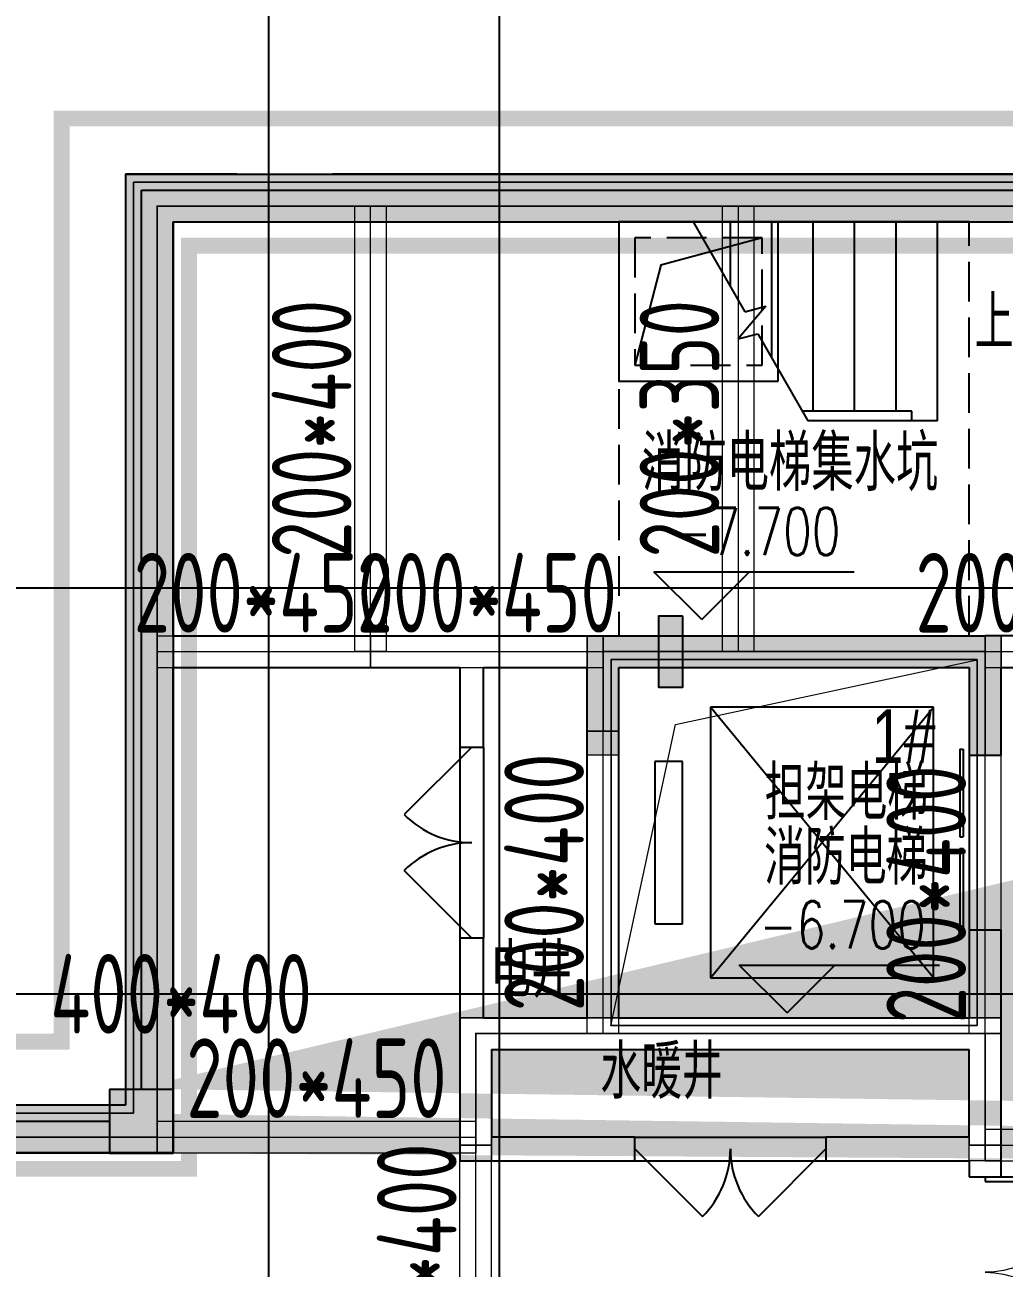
# Model space of a CAD drawing. Extents: x 369444 to 684549, y -549309 to 575337.
# Drawn here: x 404243 to 410394, y 460983 to 468795 of the extents above; entities that cross this region are included whole.
import ezdxf

# ---------------------------------------------------------------- set-up
doc = ezdxf.new("R2010")
doc.units = 0
doc.header["$LTSCALE"] = 1000
doc.header["$MEASUREMENT"] = 0
doc.linetypes.add('DASH', pattern=[0.35, 0.25, -0.1])
for name, color, linetype, lineweight, true_color in [('-1-0-1', 7, 'Continuous', 0, 0xc0c0c0), ('-1-1-2', 7, 'Continuous', 0, 0xc0c0c0), ('-2-0-1', 1, 'Continuous', 0, 0xff0000), ('-2-1-2', 9, 'Continuous', 0, 0x808080), ('1-6-1', 7, 'Continuous', 0, 0x55ff55), ('1-6-2', 7, 'Continuous', 0, 0x55ff55), ('11-6-1', 2, 'Continuous', 0, 0xffff00), ('11-6-2', 2, 'Continuous', 0, 0xffff00), ('11-6-5', 2, 'Continuous', 0, 0xffff00), ('12-6-1', 4, 'Continuous', 0, 0x00ffff), ('12-6-2', 4, 'Continuous', 0, 0x00ffff), ('12-6-5', 4, 'Continuous', 0, 0x00ffff), ('22-0-1', 7, 'Continuous', 0, 0x969696), ('22-0-2', 7, 'Continuous', 0, 0x969696)]:
    doc.layers.add(name, color=color, linetype=linetype, lineweight=lineweight, true_color=true_color)
for name, color, linetype in [('A-WALL-HATCH', 8, 'Continuous'), ('COLUMN', 9, 'Continuous'), ('DIM_ELEV', 3, 'Continuous'), ('DIM_SYMB', 3, 'Continuous'), ('DOTE', 1, 'Continuous'), ('EVTR', 2, 'Continuous'), ('HS-A-轮廓线-地下室', 3, 'DASH'), ('PUB_HATCH', 8, 'Continuous'), ('PUB_TEXT', 7, 'Continuous'), ('STAIR', 2, 'Continuous'), ('WALL', 9, 'Continuous'), ('WINDOW', 4, 'Continuous'), ('二期轮廓线', 8, 'DASH'), ('防火分区线', 7, 'Continuous')]:
    doc.layers.add(name, color=color, linetype=linetype)
doc.styles.add('_TCH_DIM', font='SIMPLEX', dxfattribs={"bigfont": 'GBCBIG'})
doc.styles.add('HNSJY', font='hnsjy-07.shx', dxfattribs={"width": 0.8, "bigfont": 'hnsjy-hz.shx'})
doc.styles.add('yjkcad', font='yjkeng.shx', dxfattribs={"width": 0.7, "height": 250, "bigfont": 'yjkchn.shx'})

# ---------------------------------------------------------------- blocks, each defined once
blk = doc.blocks.new('A$C25417B65')
at = {"layer": 'PUB_HATCH'}
blk.add_hatch(color=256, dxfattribs=at).paths.add_polyline_path([(0, 450), (0, 0), (150, 0), (150, 450)])
blk.add_lwpolyline([(0, 450), (0, 0), (150, 0), (150, 450)], close=True, dxfattribs=at)
blk = doc.blocks.new('$DorLib2D$00000002')
for p, q in [((-0.5, 0), (-0.5, 0.4875)), ((-0.475, 0.4875), (-0.5, 0.4875)), ((-0.475, 0), (-0.475, 0.4875)), ((0.475, 0), (0.475, 0.4875)), ((0.475, 0.4875), (0.5, 0.4875)), ((0.5, 0), (0.5, 0.4875)), ((-0.5, 0), (-0.475, 0)), ((0.5, 0), (0.475, 0))]:
    blk.add_line(p, q)
at = {"lineweight": 13}
for centre, start, end in [((-0.4875, 0), 0, 88.53072), ((0.4875, 0), 91.46928, 180)]:
    blk.add_arc(centre, 0.4875, start, end, dxfattribs=at)
blk = doc.blocks.new('$DORLIB2D$00000127')
at = {"color": 0}
for points in [[(-0.5333, 0.7949), (-0.5333, 0.6904)], [(-0.0333, 0.7949), (-0.5333, 0.7949)], [(-0.0333, 0.7949), (-0.0333, 0.6904)], [(0.5333, 0.7949), (0.0333, 0.7949)], [(0.0333, 0.7949), (0.0333, 0.6904)], [(0.5333, 0.7949), (0.5333, 0.6904)], [(-0.0333, 0.6904), (-0.5333, 0.6904)], [(0.5333, 0.6904), (0.0333, 0.6904)], [(0.5, 0.5), (-0.5, 0.5)]]:
    blk.add_lwpolyline(points, dxfattribs=at)
blk = doc.blocks.new('$DorLib2D$00000116')
at = {"color": 0}
for p, q in [((-0.5, 0), (-0.1464, 0.3536)), ((0.5, 0), (0.1464, 0.3536))]:
    blk.add_line(p, q, dxfattribs=at)
for centre, start, end in [((-0.5, 0), 0, 45), ((0.5, 0), 135, 180)]:
    blk.add_arc(centre, 0.5, start, end, dxfattribs=at)

msp = doc.modelspace()

# ---------------------------------------------------------------- hatches: boundary and pattern name
at = {"layer": 'A-WALL-HATCH'}
msp.add_hatch(color=256, dxfattribs=at).paths.add_polyline_path([(405174.7, 461706.5), (405174.7, 462106.5), (404774.7, 462106.5), (404774.7, 461706.5)])
at = {"layer": 'PUB_HATCH'}
for points in [[(404874.6, 467857), (405174.6, 467557), (413674.6, 467557), (413974.6, 467857)], [(405174.6, 467557), (404874.6, 467857), (404874.6, 462007), (405174.6, 461707)], [(405174.6, 461707), (404874.6, 462007), (402174.6, 462007), (401874.6, 461707)]]:
    msp.add_hatch(color=256, dxfattribs=at).paths.add_polyline_path(points)
h = msp.add_hatch(color=256, dxfattribs=at)
h.dxf.hatch_style = 1
h.paths.add_polyline_path([(433674.5, 461707), (433674.5, 462107), (434074.5, 462107), (434074.5, 461707)], flags=17)
h.paths.add_polyline_path([(405174.5, 461707), (405174.5, 462107), (404774.5, 462107), (404774.5, 461707)], flags=17)
h.paths.add_polyline_path([(419974.5, 457857), (420074.5, 457857), (420074.5, 458357), (419574.5, 458357), (419574.5, 457857), (419724.5, 457857)], flags=17)
h.paths.add_polyline_path([(420174.5, 458357), (419574.5, 458357), (419574.5, 455257), (419974.5, 455257), (419974.5, 455457), (419824.5, 455457), (419824.5, 458107), (420174.5, 458107)])
h.paths.add_polyline_path([(399474.5, 455257), (399474.5, 460257), (400224.5, 460257), (400224.5, 460007), (399724.5, 460007), (399724.5, 455257)])
h.paths.add_polyline_path([(409249.5, 456957), (409249.5, 460257), (409499.5, 460257), (409499.5, 456957)])
h.paths.add_polyline_path([(393024.5, 457657), (393024.5, 452107), (393524.5, 452107), (393524.5, 451857), (392774.5, 451857), (392774.5, 457657)])
h.paths.add_polyline_path([(396324.5, 451857), (395424.5, 451857), (395424.5, 452107), (396324.5, 452107), (396324.5, 454357), (396574.5, 454357), (396574.5, 452107), (397124.5, 452107), (397124.5, 451857)])
h.paths.add_polyline_path([(402924.5, 453557), (402924.5, 451107), (403824.5, 451107), (403824.5, 450857), (402674.5, 450857), (402674.5, 453557)])
h.paths.add_polyline_path([(405624.5, 459557), (405624.5, 460257), (407674.5, 460257), (407674.5, 460007), (405874.5, 460007), (405874.5, 459557)])
h.paths.add_polyline_path([(416074.5, 453557), (416074.5, 450857), (414924.5, 450857), (414924.5, 451107), (415824.5, 451107), (415824.5, 453557)])
h.paths.add_polyline_path([(413574.5, 458107), (413074.5, 458107), (413074.5, 455457), (413274.5, 455457), (413274.5, 455257), (412824.5, 455257), (412824.5, 458357), (413574.5, 458357)])
h.paths.add_polyline_path([(419274.5, 453557), (419274.5, 450857), (418624.5, 450857), (418624.5, 451107), (419024.5, 451107), (419024.5, 453557)])
h.paths.add_polyline_path([(406974.5, 461656.8), (406974.5, 462557), (410374.5, 462557), (410374.5, 461656.8), (410174.5, 461656.8), (410174.5, 462357), (407174.5, 462357), (407174.5, 461656.7)], flags=17)
h.paths.add_polyline_path([(405274.5, 455457), (405674.5, 455457), (405674.5, 458107), (405174.5, 458107), (405174.5, 458357), (405874.5, 458357), (405874.5, 455257), (405274.5, 455257)])
h.paths.add_polyline_path([(399724.5, 451107), (400124.5, 451107), (400124.5, 450857), (399474.5, 450857), (399474.5, 451857), (398924.5, 451857), (398924.5, 452107), (399474.5, 452107), (399474.5, 453757), (399724.5, 453757), (399724.5, 452107)])
h.paths.add_polyline_path([(405924.5, 451107), (406124.5, 451107), (406124.5, 450857), (405924.5, 450857), (405524.5, 450857), (405524.5, 451107), (405674.5, 451107), (405674.5, 453557), (405924.5, 453557)])
h.paths.add_polyline_path([(418674.5, 458357), (419274.5, 458357), (419274.5, 455257), (418874.5, 455257), (418874.5, 455457), (419024.5, 455457), (419024.5, 458107), (418674.5, 458107)])
h.paths.add_polyline_path([(396324.5, 456907), (396324.5, 457407), (394524.5, 457407), (394524.5, 457657), (396574.5, 457657), (396574.5, 456907)])
h.paths.add_polyline_path([(401924.5, 458107), (401374.5, 458107), (401374.5, 456307), (401124.5, 456307), (401124.5, 458357), (401924.5, 458357)])
h.paths.add_polyline_path([(410174.5, 464207), (410174.5, 464757), (407974.5, 464757), (407974.5, 464207), (407774.5, 464207), (407774.5, 464957), (410374.5, 464957), (410374.5, 464207)], flags=17)
h.paths.add_polyline_path([(413074.5, 451107), (413224.5, 451107), (413224.5, 450857), (412824.5, 450857), (412624.5, 450857), (412624.5, 451107), (412824.5, 451107), (412824.5, 453557), (413074.5, 453557)])
h.paths.add_polyline_path([(439124.5, 455257), (439124.5, 460007), (438624.5, 460007), (438624.5, 460257), (439374.5, 460257), (439374.5, 455257)])
h.paths.add_polyline_path([(429349.5, 456957), (429349.5, 460257), (429599.5, 460257), (429599.5, 456957)])
h.paths.add_polyline_path([(446074.5, 457657), (446074.5, 451857), (445324.5, 451857), (445324.5, 452107), (445824.5, 452107), (445824.5, 457657)])
h.paths.add_polyline_path([(441724.5, 451857), (441724.5, 452107), (442274.5, 452107), (442274.5, 454357), (442524.5, 454357), (442524.5, 452107), (443424.5, 452107), (443424.5, 451857), (442524.5, 451857)])
h.paths.add_polyline_path([(432974.5, 459557), (432974.5, 460007), (431174.5, 460007), (431174.5, 460257), (433224.5, 460257), (433224.5, 459557)])
h.paths.add_polyline_path([(423024.5, 453557), (423024.5, 451107), (423924.5, 451107), (423924.5, 450857), (422774.5, 450857), (422774.5, 453557)])
h.paths.add_polyline_path([(425274.5, 458357), (426024.5, 458357), (426024.5, 455257), (425574.5, 455257), (425574.5, 455457), (425774.5, 455457), (425774.5, 458107), (425274.5, 458107)])
h.paths.add_polyline_path([(419824.5, 453557), (419824.5, 451107), (420224.5, 451107), (420224.5, 450857), (419574.5, 450857), (419574.5, 453557)])
h.paths.add_polyline_path([(431674.5, 461656.8), (431674.5, 462357), (428674.5, 462357), (428674.5, 461656.8), (428474.5, 461656.8), (428474.5, 462557), (431874.5, 462557), (431874.5, 461656.8)], flags=17)
h.paths.add_polyline_path([(433574.5, 455257), (432974.5, 455257), (432974.5, 458357), (433674.5, 458357), (433674.5, 458107), (433174.5, 458107), (433174.5, 455457), (433574.5, 455457)])
h.paths.add_polyline_path([(439124.5, 452107), (439124.5, 453757), (439374.5, 453757), (439374.5, 452107), (439924.5, 452107), (439924.5, 451857), (439374.5, 451857), (439374.5, 450857), (438724.5, 450857), (438724.5, 451107), (439124.5, 451107)])
h.paths.add_polyline_path([(444324.5, 457407), (442524.5, 457407), (442524.5, 456907), (442274.5, 456907), (442274.5, 457657), (444324.5, 457657)])
h.paths.add_polyline_path([(432924.5, 453557), (433174.5, 453557), (433174.5, 451107), (433324.5, 451107), (433324.5, 450857), (432924.5, 450857), (432724.5, 450857), (432724.5, 451107), (432924.5, 451107)])
h.paths.add_polyline_path([(436924.5, 458357), (437724.5, 458357), (437724.5, 456307), (437474.5, 456307), (437474.5, 458107), (436924.5, 458107)])
h.paths.add_polyline_path([(436174.5, 453557), (436174.5, 450857), (435024.5, 450857), (435024.5, 451107), (435924.5, 451107), (435924.5, 453557)])
h.paths.add_polyline_path([(428474.5, 464207), (428474.5, 464957), (431074.5, 464957), (431074.5, 464207), (430874.5, 464207), (430874.5, 464757), (428674.5, 464757), (428674.5, 464207)], flags=17)
h.paths.add_polyline_path([(429349.5, 451107), (429349.5, 454357), (429599.5, 454357), (429599.5, 451107), (430324.5, 451107), (430324.5, 450857), (429349.5, 450857), (428624.5, 450857), (428624.5, 451107)])
h.paths.add_polyline_path([(425774.5, 453557), (426024.5, 453557), (426024.5, 451107), (426224.5, 451107), (426224.5, 450857), (426024.5, 450857), (425624.5, 450857), (425624.5, 451107), (425774.5, 451107)])
h.paths.add_polyline_path([(413074.5, 461657.3), (413324.5, 461657.3), (413324.5, 462157.3), (412824.5, 462157.3), (412824.5, 461657.3)], flags=17)
h.paths.add_polyline_path([(425774.5, 461657), (426024.5, 461657), (426024.5, 462157), (425524.5, 462157), (425524.5, 461657)], flags=17)
edge = h.paths.add_edge_path()
edge.add_line((413074.5, 461657), (413074.5, 460057))
edge.add_line((413074.5, 460057), (411074.5, 460057))
edge.add_line((411074.5, 460057), (411074.5, 460257))
edge.add_line((411074.5, 460257), (412824.5, 460257))
edge.add_line((412824.5, 460257), (412824.5, 461657.3))
edge.add_line((404774.5, 461707), (401874.5, 461707))
edge.add_line((401874.5, 461707), (401874.5, 464457))
edge.add_line((401874.5, 464457), (399674.5, 464457))
edge.add_line((399674.5, 464457), (399674.5, 461657))
edge.add_line((399674.5, 461657), (399174.5, 461657))
edge.add_line((399174.5, 461657), (399174.5, 461857))
edge.add_line((399174.5, 461857), (399474.5, 461857))
edge.add_line((399474.5, 461857), (399474.5, 464457))
edge.add_line((399474.5, 464457), (397174.5, 464457))
edge.add_line((397174.5, 464457), (397174.5, 463507))
edge.add_line((397174.5, 463507), (396924.5, 463507))
edge.add_line((396924.5, 463507), (396924.5, 464457))
edge.add_line((396924.5, 464457), (396924.5, 464907))
edge.add_line((396924.5, 464907), (392224.5, 464907))
edge.add_line((392224.5, 464907), (392224.5, 461907))
edge.add_line((392224.5, 461907), (393024.5, 461907))
edge.add_line((393024.5, 461907), (393024.5, 461157))
edge.add_line((393024.5, 461157), (392774.5, 461157))
edge.add_line((392774.5, 461157), (392774.5, 461657))
edge.add_line((392774.5, 461657), (391974.5, 461657))
edge.add_line((391974.5, 461657), (391974.5, 465157))
edge.add_line((391974.5, 465157), (397174.5, 465157))
edge.add_line((397174.5, 465157), (397174.5, 464707))
edge.add_line((397174.5, 464707), (399674.5, 464707))
edge.add_line((399674.5, 464707), (402124.5, 464707))
edge.add_line((402124.5, 464707), (402124.5, 461957))
edge.add_line((402124.5, 461957), (404774.5, 461957))
edge.add_line((426024.5, 461657), (426024.5, 460257))
edge.add_line((426024.5, 460257), (427774.5, 460257))
edge.add_line((427774.5, 460257), (427774.5, 460057))
edge.add_line((427774.5, 460057), (425774.5, 460057))
edge.add_line((425774.5, 460057), (425774.5, 461657))
edge.add_line((434074.5, 461957), (436724.5, 461957))
edge.add_line((436724.5, 461957), (436724.5, 464707))
edge.add_line((436724.5, 464707), (439174.5, 464707))
edge.add_line((439174.5, 464707), (441674.5, 464707))
edge.add_line((441674.5, 464707), (441674.5, 465157))
edge.add_line((441674.5, 465157), (446874.5, 465157))
edge.add_line((446874.5, 465157), (446874.5, 461657))
edge.add_line((446874.5, 461657), (446074.5, 461657))
edge.add_line((446074.5, 461657), (446074.5, 461157))
edge.add_line((446074.5, 461157), (445824.5, 461157))
edge.add_line((445824.5, 461157), (445824.5, 461907))
edge.add_line((445824.5, 461907), (446624.5, 461907))
edge.add_line((446624.5, 461907), (446624.5, 464907))
edge.add_line((446624.5, 464907), (441924.5, 464907))
edge.add_line((441924.5, 464907), (441924.5, 464457))
edge.add_line((441924.5, 464457), (441924.5, 463507))
edge.add_line((441924.5, 463507), (441674.5, 463507))
edge.add_line((441674.5, 463507), (441674.5, 464457))
edge.add_line((441674.5, 464457), (439374.5, 464457))
edge.add_line((439374.5, 464457), (439374.5, 461857))
edge.add_line((439374.5, 461857), (439674.5, 461857))
edge.add_line((439674.5, 461857), (439674.5, 461657))
edge.add_line((439674.5, 461657), (439174.5, 461657))
edge.add_line((439174.5, 461657), (439174.5, 464457))
edge.add_line((439174.5, 464457), (436974.5, 464457))
edge.add_line((436974.5, 464457), (436974.5, 461707))
edge.add_line((436974.5, 461707), (434074.5, 461707))
edge.add_line((405174.5, 462107), (405174.5, 467557))
edge.add_line((405174.5, 467557), (412274.5, 467557))
edge.add_line((412274.5, 467557), (412274.5, 464707))
edge.add_line((412274.5, 464707), (412824.5, 464707))
edge.add_line((412824.5, 464707), (412824.5, 464307))
edge.add_line((412824.5, 464307), (413074.5, 464307))
edge.add_line((413074.5, 464307), (413074.5, 464957))
edge.add_line((413074.5, 464957), (412524.5, 464957))
edge.add_line((412524.5, 464957), (412524.5, 467557))
edge.add_line((412524.5, 467557), (413374.5, 467557))
edge.add_line((413374.5, 467557), (413374.5, 465557))
edge.add_line((413374.5, 465557), (419424.5, 465557))
edge.add_line((404924.5, 462107), (404924.5, 467807))
edge.add_line((404924.5, 467807), (412274.5, 467807))
edge.add_line((412274.5, 467807), (413624.5, 467807))
edge.add_line((413624.5, 467807), (413624.5, 465807))
edge.add_line((413624.5, 465807), (419424.5, 465807))
edge.add_line((419924.5, 465557), (425474.5, 465557))
edge.add_line((425474.5, 465557), (425474.5, 467557))
edge.add_line((425474.5, 467557), (426324.5, 467557))
edge.add_line((426324.5, 467557), (426324.5, 464957))
edge.add_line((426324.5, 464957), (425774.5, 464957))
edge.add_line((425774.5, 464957), (425774.5, 464307))
edge.add_line((425774.5, 464307), (426024.5, 464307))
edge.add_line((426024.5, 464307), (426024.5, 464707))
edge.add_line((426024.5, 464707), (426574.5, 464707))
edge.add_line((426574.5, 464707), (426574.5, 467557))
edge.add_line((426574.5, 467557), (433674.5, 467557))
edge.add_line((433674.5, 467557), (433674.5, 462107))
edge.add_line((419924.5, 465807), (425224.5, 465807))
edge.add_line((425224.5, 465807), (425224.5, 467807))
edge.add_line((425224.5, 467807), (426574.5, 467807))
edge.add_line((426574.5, 467807), (433924.5, 467807))
edge.add_line((433924.5, 467807), (433924.5, 462107))
h.paths.add_polyline_path([(410224.5, 451107), (410224.5, 450857), (408524.5, 450857), (408524.5, 451107), (409249.5, 451107), (409249.5, 454357), (409499.5, 454357), (409499.5, 451107)])
h = msp.add_hatch(color=256, dxfattribs=at)
h.dxf.hatch_style = 1
h.paths.add_polyline_path([(404924.5, 467807), (404924.5, 462107), (405174.5, 462107), (405174.5, 467557), (412274.5, 467557), (412274.5, 464707), (412824.5, 464707), (412824.5, 464307), (413074.5, 464307), (413074.5, 464957), (412524.5, 464957), (412524.5, 467557), (413674.5, 467557), (413674.5, 465557), (419424.5, 465557), (419424.5, 465807), (413924.5, 465807), (413924.5, 467807), (412274.5, 467807)])
h.paths.add_polyline_path([(433674.5, 467557), (433674.5, 462107), (433924.5, 462107), (433924.5, 467807), (426574.5, 467807), (424924.5, 467807), (424924.5, 465807), (419924.5, 465807), (419924.5, 465557), (425174.5, 465557), (425174.5, 467557), (426324.5, 467557), (426324.5, 464957), (425774.5, 464957), (425774.5, 464307), (426024.5, 464307), (426024.5, 464707), (426574.5, 464707), (426574.5, 467557)])
h.paths.add_polyline_path([(396124.5, 465157), (396124.5, 464907), (396924.5, 464907), (396924.5, 463507), (397174.5, 463507), (397174.5, 464457), (399474.5, 464457), (399474.5, 461857), (399174.5, 461857), (399174.5, 461657), (399674.5, 461657), (399674.5, 464457), (401874.5, 464457), (401874.5, 461707), (404774.5, 461707), (404774.5, 461957), (402124.5, 461957), (402124.5, 464707), (397174.5, 464707), (397174.5, 465157)])
h.paths.add_polyline_path([(392824.5, 464907), (392824.5, 465157), (391974.5, 465157), (391974.5, 461657), (392774.5, 461657), (392774.5, 461157), (393024.5, 461157), (393024.5, 461907), (392224.5, 461907), (392224.5, 464907)])

# ---------------------------------------------------------------- linework, layer by layer
at = {"layer": '-1-0-1', "color": 0}
for p in [(405074.4, 467656.9, -3600), (406414.4, 467656.9, -3600), (406914.4, 467656.9, -3600), (408724.4, 467656.9, -3600), (405074.4, 464856.9, -3600), (406414.4, 464856.9, -3600), (407874.4, 464856.9, -3600), (408724.4, 464856.9, -3600), (410274.4, 464856.9, -3600), (407874.4, 464356.9, -3600), (410274.4, 464206.9, -3600), (407074.4, 462456.9, -3600), (407874.4, 462456.9, -3600), (410274.4, 462456.9, -3600), (405074.4, 461806.9, -3600), (407074.4, 461806.7, -3600), (407074.4, 461756.7, -3600), (410274.4, 461756.7, -3600)]:
    msp.add_point(p, dxfattribs=at)
at = {"layer": '-1-1-2', "color": 0}
for p, q in [((405074.4, 467656.9, -3600), (405074.4, 467656.9)), ((406414.4, 467656.9, -3600), (406414.4, 467656.9)), ((406914.4, 467656.9, -3600), (406914.4, 467656.9)), ((408724.4, 467656.9, -3600), (408724.4, 467656.9)), ((405074.4, 464856.9, -3600), (405074.4, 464856.9)), ((406414.4, 464856.9, -3600), (406414.4, 464856.9)), ((407874.4, 464856.9, -3600), (407874.4, 464856.9)), ((408724.4, 464856.9, -3600), (408724.4, 464856.9)), ((410274.4, 464856.9, -3600), (410274.4, 464856.9)), ((407874.4, 464356.9, -3600), (407874.4, 464356.9)), ((410274.4, 464206.9, -3600), (410274.4, 464206.9)), ((407074.4, 462456.9, -3600), (407074.4, 462456.9)), ((407874.4, 462456.9, -3600), (407874.4, 462456.9)), ((410274.4, 462456.9, -3600), (410274.4, 462456.9)), ((405074.4, 461806.9, -3600), (405074.4, 461806.9)), ((407074.4, 461806.7, -3600), (407074.4, 461806.7)), ((407074.4, 461756.7, -3600), (407074.4, 461756.7)), ((410274.4, 461756.7, -3600), (410274.4, 461756.7))]:
    msp.add_line(p, q, dxfattribs=at)
at = {"layer": '-2-0-1', "color": 0}
for p, q in [((405074.4, 464856.9, -3600), (405074.4, 467656.9, -3600)), ((405074.4, 467656.9, -3600), (406414.4, 467656.9, -3600)), ((406414.4, 464856.9, -3600), (406414.4, 467656.9, -3600)), ((406414.4, 467656.9, -3600), (406914.4, 467656.9, -3600)), ((406914.4, 467656.9, -3600), (408724.4, 467656.9, -3600)), ((408724.4, 464856.9, -3600), (408724.4, 467656.9, -3600)), ((408724.4, 467656.9, -3600), (410834.4, 467656.9, -3600)), ((405074.4, 461806.9, -3600), (405074.4, 464856.9, -3600)), ((405074.4, 464856.9, -3600), (406414.4, 464856.9, -3600)), ((406414.4, 464856.9, -3600), (407874.4, 464856.9, -3600)), ((407874.4, 464356.9, -3600), (407874.4, 464856.9, -3600)), ((407874.4, 464856.9, -3600), (408724.4, 464856.9, -3600)), ((408724.4, 464856.9, -3600), (410274.4, 464856.9, -3600)), ((410274.4, 464206.9, -3600), (410274.4, 464856.9, -3600)), ((410274.4, 464856.9, -3600), (411034.4, 464856.9, -3600)), ((407874.4, 462456.9, -3600), (407874.4, 464356.9, -3600)), ((410274.4, 462456.9, -3600), (410274.4, 464206.9, -3600)), ((407074.4, 461806.7, -3600), (407074.4, 462456.9, -3600)), ((407074.4, 462456.9, -3600), (407874.4, 462456.9, -3600)), ((407874.4, 462456.9, -3600), (410274.4, 462456.9, -3600)), ((410274.4, 461756.7, -3600), (410274.4, 462456.9, -3600)), ((401974.4, 461806.9, -3600), (405074.4, 461806.9, -3600)), ((405074.4, 461806.9, -3600), (407074.4, 461806.7, -3600)), ((407074.4, 461756.7, -3600), (407074.4, 461806.7, -3600)), ((407074.4, 460156.9, -3600), (407074.4, 461756.7, -3600)), ((410274.4, 461756.7, -3600), (412974.4, 461756.7, -3600))]:
    msp.add_line(p, q, dxfattribs=at)
at = {"layer": '-2-1-2', "color": 0}
for p, q in [((405074.4, 464856.9), (405074.4, 467656.9)), ((405074.4, 467656.9), (406414.4, 467656.9)), ((406414.4, 464856.9), (406414.4, 467656.9)), ((406414.4, 467656.9), (406914.4, 467656.9)), ((406914.4, 467656.9), (408724.4, 467656.9)), ((408724.4, 464856.9), (408724.4, 467656.9)), ((408724.4, 467656.9), (410834.4, 467656.9)), ((405074.4, 461806.9), (405074.4, 464856.9)), ((405074.4, 464856.9), (406414.4, 464856.9)), ((406414.4, 464856.9), (407874.4, 464856.9)), ((407874.4, 464356.9), (407874.4, 464856.9)), ((407874.4, 464856.9), (408724.4, 464856.9)), ((408724.4, 464856.9), (410274.4, 464856.9)), ((410274.4, 464206.9), (410274.4, 464856.9)), ((410274.4, 464856.9), (411034.4, 464856.9)), ((407874.4, 462456.9), (407874.4, 464356.9)), ((410274.4, 462456.9), (410274.4, 464206.9)), ((407074.4, 461806.7), (407074.4, 462456.9)), ((407074.4, 462456.9), (407874.4, 462456.9)), ((407874.4, 462456.9), (410274.4, 462456.9)), ((410274.4, 461756.7), (410274.4, 462456.9)), ((401974.4, 461806.9), (405074.4, 461806.9)), ((405074.4, 461806.9), (407074.4, 461806.7)), ((407074.4, 461756.7), (407074.4, 461806.7)), ((407074.4, 460156.9), (407074.4, 461756.7)), ((410274.4, 461756.7), (412974.4, 461756.7))]:
    msp.add_line(p, q, dxfattribs=at)
msp.add_lwpolyline([(408974.5, 466557), (408974.5, 467557), (407974.5, 467557), (407974.5, 466557)], close=True)
at = {"layer": '1-6-1', "color": 0}
for p, q in [((404924.4, 467806.9, -3600), (404924.4, 464856.9, -3600)), ((404924.4, 467806.9), (404924.4, 467806.9, -3600)), ((404924.4, 464856.9), (404924.4, 467806.9)), ((404924.4, 467806.9, -3600), (404924.4, 467806.9)), ((406414.4, 467806.9, -3600), (404924.4, 467806.9, -3600)), ((404924.4, 467806.9), (406414.4, 467806.9)), ((406414.4, 467806.9, -3600), (406414.4, 467806.9)), ((406914.4, 467806.9, -3600), (406414.4, 467806.9, -3600)), ((406414.4, 467806.9), (406914.4, 467806.9)), ((406414.4, 467806.9), (406414.4, 467806.9, -3600)), ((406914.4, 467806.9, -3600), (406914.4, 467806.9)), ((408724.4, 467806.9, -3600), (406914.4, 467806.9, -3600)), ((406914.4, 467806.9), (408724.4, 467806.9)), ((406914.4, 467806.9), (406914.4, 467806.9, -3600)), ((408724.4, 467806.9, -3600), (408724.4, 467806.9)), ((410834.4, 467806.9, -3600), (408724.4, 467806.9, -3600)), ((408724.4, 467806.9), (410834.4, 467806.9)), ((408724.4, 467806.9), (408724.4, 467806.9, -3600)), ((405174.4, 467556.9), (405174.4, 464856.9)), ((405174.4, 467556.9, -3600), (405174.4, 467556.9)), ((405174.4, 464856.9, -3600), (405174.4, 467556.9, -3600)), ((405174.4, 467556.9), (405174.4, 467556.9, -3600)), ((406414.4, 467556.9), (405174.4, 467556.9)), ((405174.4, 467556.9, -3600), (406414.4, 467556.9, -3600)), ((406414.4, 467556.9), (406414.4, 467556.9, -3600)), ((406914.4, 467556.9), (406414.4, 467556.9)), ((406414.4, 467556.9, -3600), (406914.4, 467556.9, -3600)), ((406414.4, 467556.9, -3600), (406414.4, 467556.9)), ((406914.4, 467556.9), (406914.4, 467556.9, -3600)), ((408724.4, 467556.9), (406914.4, 467556.9)), ((406914.4, 467556.9, -3600), (408724.4, 467556.9, -3600)), ((406914.4, 467556.9, -3600), (406914.4, 467556.9)), ((408724.4, 467556.9), (408724.4, 467556.9, -3600)), ((410834.4, 467556.9), (408724.4, 467556.9)), ((408724.4, 467556.9, -3600), (410834.4, 467556.9, -3600)), ((408724.4, 467556.9, -3600), (408724.4, 467556.9)), ((407774.4, 464956.9, -3600), (407774.4, 464356.9, -3600)), ((407774.4, 464956.9), (407774.4, 464956.9, -3600)), ((407774.4, 464356.9), (407774.4, 464956.9)), ((407774.4, 464956.9, -3600), (407774.4, 464956.9)), ((408724.4, 464956.9, -3600), (407774.4, 464956.9, -3600)), ((407774.4, 464956.9), (408724.4, 464956.9)), ((408724.4, 464956.9, -3600), (408724.4, 464956.9)), ((410374.4, 464956.9, -3600), (408724.4, 464956.9, -3600)), ((408724.4, 464956.9), (410374.4, 464956.9)), ((408724.4, 464956.9), (408724.4, 464956.9, -3600)), ((410374.4, 464956.9), (410374.4, 464956.9, -3600)), ((410374.4, 464956.9), (410374.4, 464206.9)), ((410374.4, 464956.9, -3600), (410374.4, 464956.9)), ((410374.4, 464206.9, -3600), (410374.4, 464956.9, -3600)), ((404924.4, 464856.9, -3600), (404924.4, 461956.9, -3600)), ((404924.4, 464856.9), (404924.4, 464856.9, -3600)), ((404924.4, 461956.9), (404924.4, 464856.9)), ((404924.4, 464856.9, -3600), (404924.4, 464856.9)), ((405174.4, 464856.9), (405174.4, 461706.9)), ((405174.4, 464856.9, -3600), (405174.4, 464856.9)), ((405174.4, 461706.9, -3600), (405174.4, 464856.9, -3600)), ((405174.4, 464856.9), (405174.4, 464856.9, -3600)), ((407974.4, 464756.9), (407974.4, 464356.9)), ((407974.4, 464756.9, -3600), (407974.4, 464756.9)), ((407974.4, 464356.9, -3600), (407974.4, 464756.9, -3600)), ((407974.4, 464756.9), (407974.4, 464756.9, -3600)), ((408724.4, 464756.9), (407974.4, 464756.9)), ((407974.4, 464756.9, -3600), (408724.4, 464756.9, -3600)), ((408724.4, 464756.9), (408724.4, 464756.9, -3600)), ((410174.4, 464756.9), (408724.4, 464756.9)), ((408724.4, 464756.9, -3600), (410174.4, 464756.9, -3600)), ((408724.4, 464756.9, -3600), (408724.4, 464756.9)), ((410174.4, 464756.9, -3600), (410174.4, 464756.9)), ((410174.4, 464756.9, -3600), (410174.4, 464206.9, -3600)), ((410174.4, 464756.9), (410174.4, 464756.9, -3600)), ((410174.4, 464206.9), (410174.4, 464756.9)), ((407774.4, 464356.9, -3600), (407774.4, 464356.9)), ((407774.4, 464356.9, -3600), (407974.4, 464356.9, -3600)), ((407774.4, 464356.9), (407774.4, 464356.9, -3600)), ((407974.4, 464356.9), (407774.4, 464356.9)), ((407974.4, 464356.9), (407974.4, 464356.9, -3600)), ((407974.4, 464356.9, -3600), (407974.4, 464356.9)), ((410174.4, 464206.9, -3600), (410174.4, 464206.9)), ((410174.4, 464206.9, -3600), (410374.4, 464206.9, -3600)), ((410174.4, 464206.9), (410174.4, 464206.9, -3600)), ((410374.4, 464206.9), (410174.4, 464206.9)), ((410374.4, 464206.9), (410374.4, 464206.9, -3600)), ((410374.4, 464206.9, -3600), (410374.4, 464206.9)), ((406974.4, 462556.9, -3600), (406974.4, 461806.7, -3600)), ((406974.4, 462556.9), (406974.4, 462556.9, -3600)), ((406974.4, 461806.7), (406974.4, 462556.9)), ((406974.4, 462556.9, -3600), (406974.4, 462556.9)), ((407874.4, 462556.9, -3600), (406974.4, 462556.9, -3600)), ((406974.4, 462556.9), (407874.4, 462556.9)), ((407874.4, 462556.9, -3600), (407874.4, 462556.9)), ((410374.4, 462556.9, -3600), (407874.4, 462556.9, -3600)), ((407874.4, 462556.9), (410374.4, 462556.9)), ((407874.4, 462556.9), (407874.4, 462556.9, -3600)), ((410374.4, 462556.9), (410374.4, 461756.7)), ((410374.4, 462556.9, -3600), (410374.4, 462556.9)), ((410374.4, 461756.7, -3600), (410374.4, 462556.9, -3600)), ((410374.4, 462556.9), (410374.4, 462556.9, -3600)), ((407174.4, 462356.9), (407174.4, 461806.7)), ((407174.4, 462356.9, -3600), (407174.4, 462356.9)), ((407174.4, 461806.7, -3600), (407174.4, 462356.9, -3600)), ((407174.4, 462356.9), (407174.4, 462356.9, -3600)), ((407874.4, 462356.9), (407174.4, 462356.9)), ((407174.4, 462356.9, -3600), (407874.4, 462356.9, -3600)), ((407874.4, 462356.9), (407874.4, 462356.9, -3600)), ((410174.4, 462356.9), (407874.4, 462356.9)), ((407874.4, 462356.9, -3600), (410174.4, 462356.9, -3600)), ((407874.4, 462356.9, -3600), (407874.4, 462356.9)), ((410174.4, 462356.9, -3600), (410174.4, 461756.7, -3600)), ((410174.4, 462356.9), (410174.4, 462356.9, -3600)), ((410174.4, 461756.7), (410174.4, 462356.9)), ((410174.4, 462356.9, -3600), (410174.4, 462356.9)), ((404924.4, 461956.9, -3600), (402124.4, 461956.9, -3600)), ((402124.4, 461956.9), (404924.4, 461956.9)), ((404924.4, 461956.9), (404924.4, 461956.9, -3600)), ((404924.4, 461956.9, -3600), (404924.4, 461956.9)), ((406974.4, 461806.7, -3600), (406974.4, 461806.7)), ((406974.4, 461806.7, -3600), (406974.4, 461756.7, -3600)), ((406974.4, 461806.7), (406974.4, 461806.7, -3600)), ((406974.4, 461756.7), (406974.4, 461806.7)), ((407174.4, 461806.7), (407174.4, 461806.7, -3600)), ((407174.4, 461806.7), (407174.4, 461756.7)), ((407174.4, 461806.7, -3600), (407174.4, 461806.7)), ((407174.4, 461756.7, -3600), (407174.4, 461806.7, -3600)), ((405174.4, 461706.9), (401874.4, 461706.9)), ((401874.4, 461706.9, -3600), (405174.4, 461706.9, -3600)), ((405174.4, 461706.9, -3600), (405174.4, 461706.9)), ((405174.4, 461706.9), (405174.4, 461706.9, -3600)), ((406974.4, 461756.7, -3600), (406974.4, 461756.7)), ((406974.4, 461756.7, -3600), (407174.4, 461756.7, -3600)), ((406974.4, 461756.7), (406974.4, 461756.7, -3600)), ((407174.4, 461756.7), (406974.4, 461756.7)), ((407174.4, 461756.7), (407174.4, 461756.7, -3600)), ((407174.4, 461756.7, -3600), (407174.4, 461756.7)), ((410174.4, 461756.7, -3600), (410174.4, 461756.7)), ((410174.4, 461756.7, -3600), (410374.4, 461756.7, -3600)), ((410174.4, 461756.7), (410174.4, 461756.7, -3600)), ((410374.4, 461756.7), (410174.4, 461756.7)), ((410374.4, 461756.7), (410374.4, 461756.7, -3600)), ((410374.4, 461756.7, -3600), (410374.4, 461756.7))]:
    msp.add_line(p, q, dxfattribs=at)
at = {"layer": '1-6-2', "color": 0}
for p, q in [((405074.4, 467656.9), (405074.4, 464856.9)), ((405074.4, 467656.9, -3600), (405074.4, 467656.9)), ((405074.4, 464856.9, -3600), (405074.4, 467656.9, -3600)), ((405074.4, 467656.9), (405074.4, 467656.9, -3600)), ((406414.4, 467656.9), (405074.4, 467656.9)), ((405074.4, 467656.9, -3600), (406414.4, 467656.9, -3600)), ((406414.4, 467656.9), (406414.4, 467656.9, -3600)), ((406914.4, 467656.9), (406414.4, 467656.9)), ((406414.4, 467656.9, -3600), (406914.4, 467656.9, -3600)), ((406414.4, 467656.9, -3600), (406414.4, 467656.9)), ((406914.4, 467656.9), (406914.4, 467656.9, -3600)), ((408724.4, 467656.9), (406914.4, 467656.9)), ((406914.4, 467656.9, -3600), (408724.4, 467656.9, -3600)), ((406914.4, 467656.9, -3600), (406914.4, 467656.9)), ((408724.4, 467656.9), (408724.4, 467656.9, -3600)), ((410834.4, 467656.9), (408724.4, 467656.9)), ((408724.4, 467656.9, -3600), (410834.4, 467656.9, -3600)), ((408724.4, 467656.9, -3600), (408724.4, 467656.9)), ((405074.4, 464856.9), (405074.4, 461806.9)), ((405074.4, 464856.9, -3600), (405074.4, 464856.9)), ((405074.4, 461806.9, -3600), (405074.4, 464856.9, -3600)), ((405074.4, 464856.9), (405074.4, 464856.9, -3600)), ((407874.4, 464856.9), (407874.4, 464356.9)), ((407874.4, 464856.9, -3600), (407874.4, 464856.9)), ((407874.4, 464356.9, -3600), (407874.4, 464856.9, -3600)), ((407874.4, 464856.9), (407874.4, 464856.9, -3600)), ((408724.4, 464856.9), (407874.4, 464856.9)), ((407874.4, 464856.9, -3600), (408724.4, 464856.9, -3600)), ((408724.4, 464856.9), (408724.4, 464856.9, -3600)), ((410274.4, 464856.9), (408724.4, 464856.9)), ((408724.4, 464856.9, -3600), (410274.4, 464856.9, -3600)), ((408724.4, 464856.9, -3600), (408724.4, 464856.9)), ((410274.4, 464856.9, -3600), (410274.4, 464856.9)), ((410274.4, 464856.9), (410274.4, 464206.9)), ((410274.4, 464856.9, -3600), (410274.4, 464856.9)), ((410274.4, 464206.9, -3600), (410274.4, 464856.9, -3600)), ((407874.4, 464356.9), (407874.4, 464356.9, -3600)), ((410274.4, 464206.9), (410274.4, 464206.9, -3600)), ((407074.4, 462456.9), (407074.4, 461806.7)), ((407074.4, 462456.9, -3600), (407074.4, 462456.9)), ((407074.4, 461806.7, -3600), (407074.4, 462456.9, -3600)), ((407074.4, 462456.9), (407074.4, 462456.9, -3600)), ((407874.4, 462456.9), (407074.4, 462456.9)), ((407074.4, 462456.9, -3600), (407874.4, 462456.9, -3600)), ((407874.4, 462456.9), (407874.4, 462456.9, -3600)), ((410274.4, 462456.9), (407874.4, 462456.9)), ((407874.4, 462456.9, -3600), (410274.4, 462456.9, -3600)), ((407874.4, 462456.9, -3600), (407874.4, 462456.9)), ((410274.4, 462456.9), (410274.4, 461756.7)), ((410274.4, 462456.9, -3600), (410274.4, 462456.9)), ((410274.4, 461756.7, -3600), (410274.4, 462456.9, -3600)), ((410274.4, 462456.9, -3600), (410274.4, 462456.9)), ((405074.4, 461806.9), (401974.4, 461806.9)), ((401974.4, 461806.9, -3600), (405074.4, 461806.9, -3600)), ((405074.4, 461806.9, -3600), (405074.4, 461806.9)), ((405074.4, 461806.9), (405074.4, 461806.9, -3600)), ((407074.4, 461806.7), (407074.4, 461806.7, -3600)), ((407074.4, 461806.7), (407074.4, 461756.7)), ((407074.4, 461806.7, -3600), (407074.4, 461806.7)), ((407074.4, 461756.7, -3600), (407074.4, 461806.7, -3600)), ((407074.4, 461756.7), (407074.4, 461756.7, -3600)), ((410274.4, 461756.7), (410274.4, 461756.7, -3600))]:
    msp.add_line(p, q, dxfattribs=at)
at = {"layer": '11-6-1', "color": 0}
for p, q in [((404774.4, 462106.9), (404774.4, 461706.9)), ((405174.4, 462106.9), (404774.4, 462106.9)), ((404774.4, 462106.9, -3600), (404774.4, 461706.9, -3600)), ((405174.4, 462106.9, -3600), (404774.4, 462106.9, -3600)), ((404774.4, 462106.9, -3600), (404774.4, 462106.9)), ((405174.4, 461706.9), (405174.4, 462106.9)), ((405174.4, 461706.9, -3600), (405174.4, 462106.9, -3600)), ((405174.4, 462106.9, -3600), (405174.4, 462106.9)), ((404774.4, 461706.9), (405174.4, 461706.9)), ((404774.4, 461706.9, -3600), (405174.4, 461706.9, -3600)), ((404774.4, 461706.9, -3600), (404774.4, 461706.9)), ((405174.4, 461706.9, -3600), (405174.4, 461706.9))]:
    msp.add_line(p, q, dxfattribs=at)
at = {"layer": '11-6-2', "color": 0}
msp.add_line((405074.4, 461806.9, -3600), (405074.4, 461806.9), dxfattribs=at)
at = {"layer": '12-6-1', "color": 0}
for p, q in [((406314.4, 467656.9), (406514.4, 467656.9)), ((406314.4, 467656.9, -400), (406314.4, 467656.9)), ((406514.4, 467656.9, -400), (406314.4, 467656.9, -400)), ((406314.4, 464856.9), (406314.4, 467656.9)), ((406314.4, 464856.9, -400), (406314.4, 467656.9, -400)), ((406514.4, 467656.9), (406514.4, 467656.9, -400)), ((406514.4, 464856.9), (406514.4, 467656.9)), ((406514.4, 464856.9, -400), (406514.4, 467656.9, -400)), ((408624.4, 467656.9), (408824.4, 467656.9)), ((408624.4, 467656.9, -350), (408624.4, 467656.9)), ((408824.4, 467656.9, -350), (408624.4, 467656.9, -350)), ((408624.4, 464856.9), (408624.4, 467656.9)), ((408624.4, 464856.9, -350), (408624.4, 467656.9, -350)), ((408824.4, 467656.9), (408824.4, 467656.9, -350)), ((408824.4, 464856.9), (408824.4, 467656.9)), ((408824.4, 464856.9, -350), (408824.4, 467656.9, -350)), ((405074.4, 464956.9), (405074.4, 464756.9)), ((405074.4, 464956.9, -450), (405074.4, 464956.9)), ((405074.4, 464756.9, -450), (405074.4, 464956.9, -450)), ((405074.4, 464956.9), (406414.4, 464956.9)), ((405074.4, 464956.9, -450), (406414.4, 464956.9, -450)), ((406414.4, 464956.9), (406414.4, 464756.9)), ((406414.4, 464956.9, -450), (406414.4, 464956.9)), ((406414.4, 464756.9, -450), (406414.4, 464956.9, -450)), ((406414.4, 464956.9), (407874.4, 464956.9)), ((406414.4, 464956.9, -450), (407874.4, 464956.9, -450)), ((406414.4, 464956.9), (406414.4, 464756.9)), ((406414.4, 464956.9, -450), (406414.4, 464956.9)), ((406414.4, 464756.9, -450), (406414.4, 464956.9, -450)), ((407874.4, 464956.9), (407874.4, 464756.9)), ((407874.4, 464956.9, -450), (407874.4, 464956.9)), ((407874.4, 464756.9, -450), (407874.4, 464956.9, -450)), ((410274.4, 464956.9), (410274.4, 464756.9)), ((410274.4, 464956.9, -450), (410274.4, 464956.9)), ((410274.4, 464756.9, -450), (410274.4, 464956.9, -450)), ((410274.4, 464956.9), (411034.4, 464956.9)), ((410274.4, 464956.9, -450), (411034.4, 464956.9, -450)), ((406314.4, 464856.9), (406514.4, 464856.9)), ((406314.4, 464856.9, -400), (406314.4, 464856.9)), ((406514.4, 464856.9, -400), (406314.4, 464856.9, -400)), ((406514.4, 464856.9), (406514.4, 464856.9, -400)), ((408624.4, 464856.9), (408824.4, 464856.9)), ((408624.4, 464856.9, -350), (408624.4, 464856.9)), ((408824.4, 464856.9, -350), (408624.4, 464856.9, -350)), ((408824.4, 464856.9), (408824.4, 464856.9, -350)), ((405074.4, 464756.9), (405074.4, 464756.9, -450)), ((405074.4, 464756.9), (406414.4, 464756.9)), ((405074.4, 464756.9, -450), (406414.4, 464756.9, -450)), ((406414.4, 464756.9), (406414.4, 464756.9, -450)), ((406414.4, 464756.9), (407874.4, 464756.9)), ((406414.4, 464756.9, -450), (407874.4, 464756.9, -450)), ((406414.4, 464756.9), (406414.4, 464756.9, -450)), ((407874.4, 464756.9), (407874.4, 464756.9, -450)), ((410274.4, 464756.9), (410274.4, 464756.9, -450)), ((410274.4, 464756.9), (411034.4, 464756.9)), ((410274.4, 464756.9, -450), (411034.4, 464756.9, -450)), ((407774.4, 464356.9), (407974.4, 464356.9)), ((407774.4, 464356.9, -400), (407774.4, 464356.9)), ((407974.4, 464356.9, -400), (407774.4, 464356.9, -400)), ((407774.4, 462456.9), (407774.4, 464356.9)), ((407774.4, 462456.9, -400), (407774.4, 464356.9, -400)), ((407974.4, 464356.9), (407974.4, 464356.9, -400)), ((407974.4, 462456.9), (407974.4, 464356.9)), ((407974.4, 462456.9, -400), (407974.4, 464356.9, -400)), ((410174.4, 464206.9), (410374.4, 464206.9)), ((410174.4, 464206.9, -400), (410174.4, 464206.9)), ((410374.4, 464206.9, -400), (410174.4, 464206.9, -400)), ((410174.4, 462456.9), (410174.4, 464206.9)), ((410174.4, 462456.9, -400), (410174.4, 464206.9, -400)), ((410374.4, 464206.9), (410374.4, 464206.9, -400)), ((410374.4, 462456.9), (410374.4, 464206.9)), ((410374.4, 462456.9, -400), (410374.4, 464206.9, -400)), ((407774.4, 462456.9), (407974.4, 462456.9)), ((407774.4, 462456.9, -400), (407774.4, 462456.9)), ((407974.4, 462456.9, -400), (407774.4, 462456.9, -400)), ((407974.4, 462456.9), (407974.4, 462456.9, -400)), ((410174.4, 462456.9), (410374.4, 462456.9)), ((410174.4, 462456.9, -400), (410174.4, 462456.9)), ((410374.4, 462456.9, -400), (410174.4, 462456.9, -400)), ((410374.4, 462456.9), (410374.4, 462456.9, -400)), ((405074.4, 461906.9), (405074.4, 461706.9)), ((405074.4, 461906.9, -450), (405074.4, 461906.9)), ((405074.4, 461706.9, -450), (405074.4, 461906.9, -450)), ((405074.4, 461906.9), (407074.4, 461906.7)), ((405074.4, 461906.9, -450), (407074.4, 461906.7, -450)), ((407074.4, 461906.7), (407074.4, 461706.7)), ((407074.4, 461906.7, -450), (407074.4, 461906.7)), ((407074.4, 461706.7, -450), (407074.4, 461906.7, -450)), ((410274.4, 461856.7), (410274.4, 461656.7)), ((410274.4, 461856.7, -300), (410274.4, 461856.7)), ((410274.4, 461656.7, -300), (410274.4, 461856.7, -300)), ((410274.4, 461856.7), (412974.4, 461856.7)), ((410274.4, 461856.7, -300), (412974.4, 461856.7, -300)), ((405074.4, 461706.9), (405074.4, 461706.9, -450)), ((405074.4, 461706.9), (407074.4, 461706.7)), ((405074.4, 461706.9, -450), (407074.4, 461706.7, -450)), ((406974.4, 461756.7), (407174.4, 461756.7)), ((406974.4, 461756.7, -400), (406974.4, 461756.7)), ((407174.4, 461756.7, -400), (406974.4, 461756.7, -400)), ((406974.4, 460156.9), (406974.4, 461756.7)), ((406974.4, 460156.9, -400), (406974.4, 461756.7, -400)), ((407074.4, 461706.7), (407074.4, 461706.7, -450)), ((407174.4, 461756.7), (407174.4, 461756.7, -400)), ((407174.4, 460156.9), (407174.4, 461756.7)), ((407174.4, 460156.9, -400), (407174.4, 461756.7, -400)), ((410274.4, 461656.7), (410274.4, 461656.7, -300)), ((410274.4, 461656.7), (412974.4, 461656.7)), ((410274.4, 461656.7, -300), (412974.4, 461656.7, -300))]:
    msp.add_line(p, q, dxfattribs=at)
at = {"layer": '12-6-2', "color": 0}
for p, q in [((406414.4, 464856.9), (406414.4, 467656.9)), ((408724.4, 464856.9), (408724.4, 467656.9)), ((405074.4, 464856.9), (406414.4, 464856.9)), ((406414.4, 464856.9), (407874.4, 464856.9)), ((410274.4, 464856.9), (411034.4, 464856.9)), ((407874.4, 462456.9), (407874.4, 464356.9)), ((410274.4, 462456.9), (410274.4, 464206.9)), ((405074.4, 461806.9), (407074.4, 461806.7)), ((407074.4, 460156.9), (407074.4, 461756.7)), ((410274.4, 461756.7), (412974.4, 461756.7))]:
    msp.add_line(p, q, dxfattribs=at)
at = {"layer": '22-0-1', "color": 0}
for p, q in [((407924.3, 464806.4, -100), (407924.3, 462506.4, -100)), ((410224.3, 464806.4, -100), (407924.3, 464806.4, -100)), ((407924.4, 464806.9, -100), (410224.4, 464806.9, -100)), ((407924.4, 464806.9), (407924.4, 464806.9, -100)), ((410224.4, 464806.9), (407924.4, 464806.9)), ((407924.4, 464806.9, -100), (407924.4, 464806.9)), ((407924.4, 462506.9, -100), (407924.4, 464806.9, -100)), ((407924.4, 464806.9), (407924.4, 462506.9)), ((410224.4, 464806.9, -100), (407924.4, 464806.9, -100)), ((407924.4, 464806.9, -100), (407924.4, 462506.9, -100)), ((410224.4, 464806.9, -100), (407924.4, 464806.9, -100)), ((407924.4, 464806.9, -100), (407924.4, 462506.9, -100)), ((408330.3, 464399.4, -100), (410224.3, 464806.4, -100)), ((410224.4, 464806.9, -100), (410224.4, 464806.9)), ((410224.4, 464806.9, -100), (410224.4, 462506.9, -100)), ((410224.4, 464806.9), (410224.4, 464806.9, -100)), ((410224.4, 462506.9), (410224.4, 464806.9)), ((410224.4, 462506.9, -100), (410224.4, 464806.9, -100)), ((410224.4, 462506.9, -100), (410224.4, 464806.9, -100)), ((407924.3, 462506.4, -100), (408330.3, 464399.4, -100)), ((407924.4, 462506.9, -100), (407924.4, 462506.9)), ((410224.4, 462506.9, -100), (407924.4, 462506.9, -100)), ((407924.4, 462506.9), (410224.4, 462506.9)), ((407924.4, 462506.9), (407924.4, 462506.9, -100)), ((407924.4, 462506.9, -100), (410224.4, 462506.9, -100)), ((407924.4, 462506.9, -100), (410224.4, 462506.9, -100)), ((410224.4, 462506.9, -100), (410224.4, 462506.9)), ((410224.4, 462506.9), (410224.4, 462506.9, -100))]:
    msp.add_line(p, q, dxfattribs=at)
at = {"layer": '22-0-2', "color": 0}
for p, q in [((410224.4, 464806.9, -100), (407924.4, 464806.9, -100)), ((407924.4, 464806.9, -100), (407924.4, 462506.9, -100)), ((410224.4, 462506.9, -100), (410224.4, 464806.9, -100)), ((407924.4, 462506.9, -100), (410224.4, 462506.9, -100))]:
    msp.add_line(p, q, dxfattribs=at)
at = {"layer": 'COLUMN', "color": 8}
for p, q in [((405174.7, 462106.5), (404774.7, 462106.5)), ((404774.7, 462106.5), (404774.7, 461706.5)), ((405174.7, 461706.5), (405174.7, 462106.5)), ((404774.7, 461706.5), (405174.7, 461706.5))]:
    msp.add_line(p, q, dxfattribs=at)
at = {"layer": 'DIM_ELEV'}
for p, q in [((408494, 465059), (408194, 465359)), ((408194, 465359), (409451, 465359)), ((408494, 465059), (408794, 465359)), ((409030, 462587), (408730, 462887)), ((408730, 462887), (409987, 462887)), ((409030, 462587), (409330, 462887))]:
    msp.add_line(p, q, dxfattribs=at)
at = {"layer": 'DIM_SYMB'}
msp.add_lwpolyline([(410104.5, 466932, 0, 0, 0), (409230.6, 466932, 80, 0, 0), (408930.6, 466932, 0, 0, 0)], format="xyseb", dxfattribs=at)
at = {"layer": 'DOTE', "color": 8}
for p, q in [((405774.5, 59364.2), (405774.5, 476704.8)), ((407224.5, 261807), (407224.5, 476704.8))]:
    msp.add_line(p, q, dxfattribs=at)
at = {"layer": 'DOTE', "color": 8, "lineweight": -2}
for p, q in [((377844.4, 465257), (624570.9, 465257)), ((377844.4, 462707), (624570.9, 462707))]:
    msp.add_line(p, q, dxfattribs=at)
at = {"layer": 'EVTR'}
for p, q in [((409949.5, 464507), (408549.5, 464507)), ((408549.5, 464507), (408549.5, 462807)), ((408549.5, 462807), (409949.5, 464507)), ((409949.5, 462807), (408549.5, 464507)), ((409949.5, 462807), (409949.5, 464507)), ((408374.5, 464167), (408199.5, 464167)), ((408199.5, 464167), (408199.5, 463147)), ((408374.5, 463147), (408374.5, 464167)), ((408199.5, 463147), (408374.5, 463147)), ((408549.5, 462807), (409949.5, 462807))]:
    msp.add_line(p, q, dxfattribs=at)
at = {"layer": 'HS-A-轮廓线-地下室', "lineweight": -2, "ltscale": 8}
msp.add_lwpolyline([(441624.5, 464757), (436674.5, 464757), (436674.5, 462007), (433974.5, 462007), (433974.5, 467857), (433974.5, 467857), (424874.5, 467857), (424874.5, 465807), (413974.5, 465807), (413974.5, 467857), (404874.5, 467857), (404874.5, 462007), (402174.5, 462007), (402174.5, 464757), (397174.5, 464757)], dxfattribs=at)
at = {"layer": 'PUB_HATCH', "lineweight": 0, "ltscale": 1}
for points in [[(404924.5, 462107), (404924.5, 467807), (412274.5, 467807), (413924.5, 467807), (413924.5, 465807), (419424.5, 465807)], [(405174.5, 462107), (405174.5, 467557), (412274.5, 467557), (412274.5, 464707), (412824.5, 464707), (412824.5, 464307), (413074.5, 464307), (413074.5, 464957), (412524.5, 464957), (412524.5, 467557), (413674.5, 467557), (413674.5, 465557), (419424.5, 465557)], [(404774.5, 461707), (401874.5, 461707), (401874.5, 464457), (399674.5, 464457), (399674.5, 461657), (399174.5, 461657), (399174.5, 461857), (399474.5, 461857), (399474.5, 464457), (397174.5, 464457), (397174.5, 463507), (396924.5, 463507), (396924.5, 464457), (396924.5, 464907), (396124.5, 464907), (396124.5, 465157), (397174.5, 465157), (397174.5, 464707), (399674.5, 464707), (402124.5, 464707), (402124.5, 461957), (404774.5, 461957)]]:
    msp.add_lwpolyline(points, dxfattribs=at)
for points in [[(410174.5, 464207), (410174.5, 464757), (407974.5, 464757), (407974.5, 464207), (407774.5, 464207), (407774.5, 464957), (410374.5, 464957), (410374.5, 464207)], [(406974.5, 461656.8), (406974.5, 462557), (410374.5, 462557), (410374.5, 461656.8), (410174.5, 461656.8), (410174.5, 462357), (407174.5, 462357), (407174.5, 461656.7)], [(405174.5, 461707), (405174.5, 462107), (404774.5, 462107), (404774.5, 461707)]]:
    msp.add_lwpolyline(points, close=True, dxfattribs=at)
at = {"layer": 'STAIR'}
for p, q in [((409974.5, 467557), (408439.8, 467557)), ((408439.8, 467557), (408765.7, 466992.5)), ((408674.5, 467150.5), (408674.5, 467557)), ((408934.5, 466700.1), (408934.5, 467557)), ((409194.5, 466367), (409194.5, 467557)), ((409454.5, 466367), (409454.5, 467557)), ((409714.5, 466367), (409714.5, 467557)), ((409974.5, 466307), (409974.5, 467557)), ((408896.1, 467027.4), (408723.2, 466821.4)), ((408765.7, 466992.5), (408896.1, 467027.4)), ((408723.2, 466821.4), (408845.6, 466854.2)), ((408845.6, 466854.2), (409161.5, 466307)), ((409814.5, 466367), (409126.8, 466367)), ((409814.5, 466307), (409814.5, 466367)), ((409814.5, 466307), (409161.5, 466307)), ((409814.5, 466307), (409161.5, 466307)), ((409974.5, 466307), (409814.5, 466307))]:
    msp.add_line(p, q, dxfattribs=at)
at = {"layer": 'WALL'}
for p, q in [((404874.6, 467857), (413974.6, 467857)), ((404874.6, 467857), (404874.6, 462007)), ((404974.5, 467757), (412374.5, 467757)), ((404974.5, 464857), (404974.5, 467757)), ((405174.5, 467557), (412274.5, 467557)), ((405174.5, 464957), (405174.5, 467557)), ((405174.6, 467557), (413674.6, 467557)), ((405174.6, 467557), (405174.6, 461707)), ((405174.5, 464957), (407074.5, 464957)), ((407074.5, 464957), (407874.5, 464957)), ((407874.5, 464957), (410274.5, 464957)), ((411074.5, 464957), (410274.5, 464957)), ((404974.5, 462106.5), (404974.5, 464857)), ((405174.5, 464757), (406974.5, 464757)), ((405174.5, 462106.5), (405174.5, 464757)), ((406974.5, 464757), (406974.5, 464257)), ((407124.5, 464757), (407774.5, 464757)), ((407124.5, 464257), (407124.5, 464757)), ((407774.5, 462557), (407774.5, 464757)), ((407974.5, 462557), (407974.5, 464757)), ((407974.5, 464757), (410174.5, 464757)), ((410174.5, 464757), (410174.5, 464207)), ((410374.5, 464207), (410374.5, 464757)), ((410374.5, 464757), (411074.5, 464757)), ((406974.5, 464257), (407124.5, 464257)), ((410174.5, 464207), (410374.5, 464207)), ((410374.5, 463107), (410174.5, 463107)), ((410174.5, 463107), (410174.5, 462557)), ((410374.5, 462457), (410374.5, 463107)), ((407124.5, 463057), (406974.5, 463057)), ((406974.5, 463057), (406974.5, 462457)), ((407124.5, 462557), (407124.5, 463057)), ((407124.5, 462557), (407774.5, 462557)), ((407974.5, 462557), (410174.5, 462557)), ((406974.5, 462457), (406974.5, 461657)), ((410374.5, 461757), (410374.5, 462457)), ((407174.5, 462357), (407874.5, 462357)), ((407174.5, 462357), (407174.5, 461807)), ((407874.5, 462357), (410174.5, 462357)), ((410174.5, 461807), (410174.5, 462357)), ((404874.6, 462007), (402174.6, 462007)), ((402074.5, 461907), (404774.7, 461907)), ((408074.5, 461807), (407174.5, 461807)), ((408074.5, 461657), (408074.5, 461807)), ((410174.5, 461807), (409274.5, 461807)), ((409274.5, 461807), (409274.5, 461657)), ((405174.6, 461707), (401874.6, 461707)), ((402074.5, 461707), (404774.7, 461707)), ((410374.5, 461557), (410374.5, 461757)), ((406974.5, 461657), (408074.5, 461657)), ((409274.5, 461657), (410174.5, 461657)), ((410174.5, 461657), (410174.5, 461557)), ((410174.5, 461557), (410374.5, 461557))]:
    msp.add_line(p, q, dxfattribs=at)
at = {"layer": 'WINDOW'}
for p, q in [((406974.5, 464257, 200), (406974.5, 463057, 200)), ((407124.5, 464257, 200), (407124.5, 463057, 200)), ((408074.5, 461807, 200), (409274.5, 461807, 200)), ((408074.5, 461657, 200), (409274.5, 461657, 200))]:
    msp.add_line(p, q, dxfattribs=at)
at = {"layer": 'WINDOW', "linetype": 'DASH'}
for points in [[(407974.5, 467557), (407974.5, 464957), (410174.5, 464957), (410174.5, 467557)], [(408874.5, 466657), (408874.5, 467457), (408074.5, 467457), (408074.5, 466657)]]:
    msp.add_lwpolyline(points, close=True, dxfattribs=at)
at = {"layer": 'WINDOW'}
msp.add_lwpolyline([(408874.5, 467456.9), (408237.6, 467285.1), (408074.5, 466657)], dxfattribs=at)
at = {"layer": '二期轮廓线', "ltscale": 6}
msp.add_lwpolyline([(441624.6, 464757), (436674.6, 464757), (436674.7, 462007), (433974.7, 462007), (433974.6, 467857), (433974.6, 467857), (424874.6, 467857), (424874.7, 465807), (413974.7, 465807), (413974.7, 467857), (404874.6, 467857), (404874.7, 462007), (402174.7, 462007), (402174.6, 464757), (397174.6, 464757)], dxfattribs=at)
at = {"layer": '防火分区线', "color": 3, "linetype": 'DASH', "ltscale": 8, "const_width": 100}
for points in [[(388224.4, 468396.8), (397574.4, 468397.7), (397574.4, 465157), (402574.5, 465157), (402574.5, 462407), (404474.5, 462407), (404474.5, 468207), (412874.5, 468207), (412874.5, 465207), (413374.5, 465207), (413374.5, 460507), (417724.5, 460507), (417724.5, 454956.9), (416324.5, 454956.9), (416324.5, 450557), (415574.5, 450557), (415574.5, 428156.9), (415849.5, 428156.9), (415849.5, 423406.9), (418574.5, 423406.9), (418574.5, 409642.7)], [(396774.4, 464357), (401774.5, 464357), (401774.5, 461607), (405274.5, 461607), (405274.5, 467407), (412074.5, 467407), (412074.5, 464407), (412574.5, 464407), (412574.5, 459707), (416924.5, 459707), (416924.5, 455756.9), (415524.5, 455756.9), (415524.5, 451357), (414774.5, 451357), (414774.5, 427356.9), (415049.5, 427356.9), (415049.5, 423057), (415049.5, 422606.9), (417774.5, 422606.9), (417774.5, 408842.7)]]:
    msp.add_lwpolyline(points, dxfattribs=at)

# ---------------------------------------------------------------- block references
at = {"layer": 'PUB_HATCH', "xscale": -1}
msp.add_blockref('A$C25417B65', (408374.5, 464632), dxfattribs=at)
at = {"layer": 'WINDOW'}
for name, p, xscale, yscale, zscale, rotation in [('$DorLib2D$00000116', (407049.5, 463657), 1200, 1200, -1200, 90), ('$DORLIB2D$00000127', (410274.5, 463657), 1100, 200, 1100, 90), ('$DorLib2D$00000116', (408674.5, 461732), 1200, 1200, -1200, 180), ('$DorLib2D$00000002', (410274.5, 460957), -1200, 1200, 1200, 270)]:
    msp.add_blockref(name, p, dxfattribs=dict(at, xscale=xscale, yscale=yscale, zscale=zscale, rotation=rotation))

# ---------------------------------------------------------------- texts
at = {"layer": '11-6-5', "color": 0, "insert": (405224.4, 462456.9, -3600), "char_height": 500, "attachment_point": 8, "style": 'yjkcad'}
msp.add_mtext('400*400', dxfattribs=at)
at = {"layer": '12-6-5', "color": 0, "char_height": 500, "attachment_point": 8, "style": 'yjkcad'}
for s, insert, rotation in [('200*400', (406294.4, 466256.9), 90), ('200*350', (408604.4, 466256.9), 90), ('200*400', (407754.4, 463406.9), 90), ('200*400', (410154.4, 463331.9), 90), ('200*450', (406074.4, 461926.8), 359.9944), ('200*400', (406954.4, 460956.8), 90)]:
    msp.add_mtext(s, dxfattribs=dict(at, insert=insert, rotation=rotation))
for insert in [(405744.4, 464976.9), (407144.4, 464976.9), (410654.4, 464976.9)]:
    msp.add_mtext('200*450', dxfattribs=dict(at, insert=insert))
at = {"layer": 'DIM_ELEV', "color": 7, "style": '_TCH_DIM', "width": 0.705882}
for s, p in [('-7.700', (408321, 465464)), ('-6.700', (408857, 462992))]:
    msp.add_text(s, height=297.5, dxfattribs=at).set_placement(p)
at = {"layer": 'DIM_SYMB', "color": 7, "style": '_TCH_DIM'}
msp.add_text('上', height=337.6, dxfattribs=at).set_placement((410209.5, 466757))
at = {"layer": 'PUB_TEXT', "style": 'HNSJY', "width": 0.8}
for s, height, p in [('消防电梯集水坑', 350, (408118.4, 465867)), ('1#', 337.59, (409561.3, 464156.9)), ('担架电梯', 337.59, (408889.7, 463800.2)), ('消防电梯', 337.59, (408885.9, 463393.2)), ('电井', 337.59, (407166.1, 462685.2)), ('水暖井', 337.59, (407857.1, 462048.4))]:
    msp.add_text(s, height=height, dxfattribs=at).set_placement(p)

doc.saveas('drawing.dxf')
